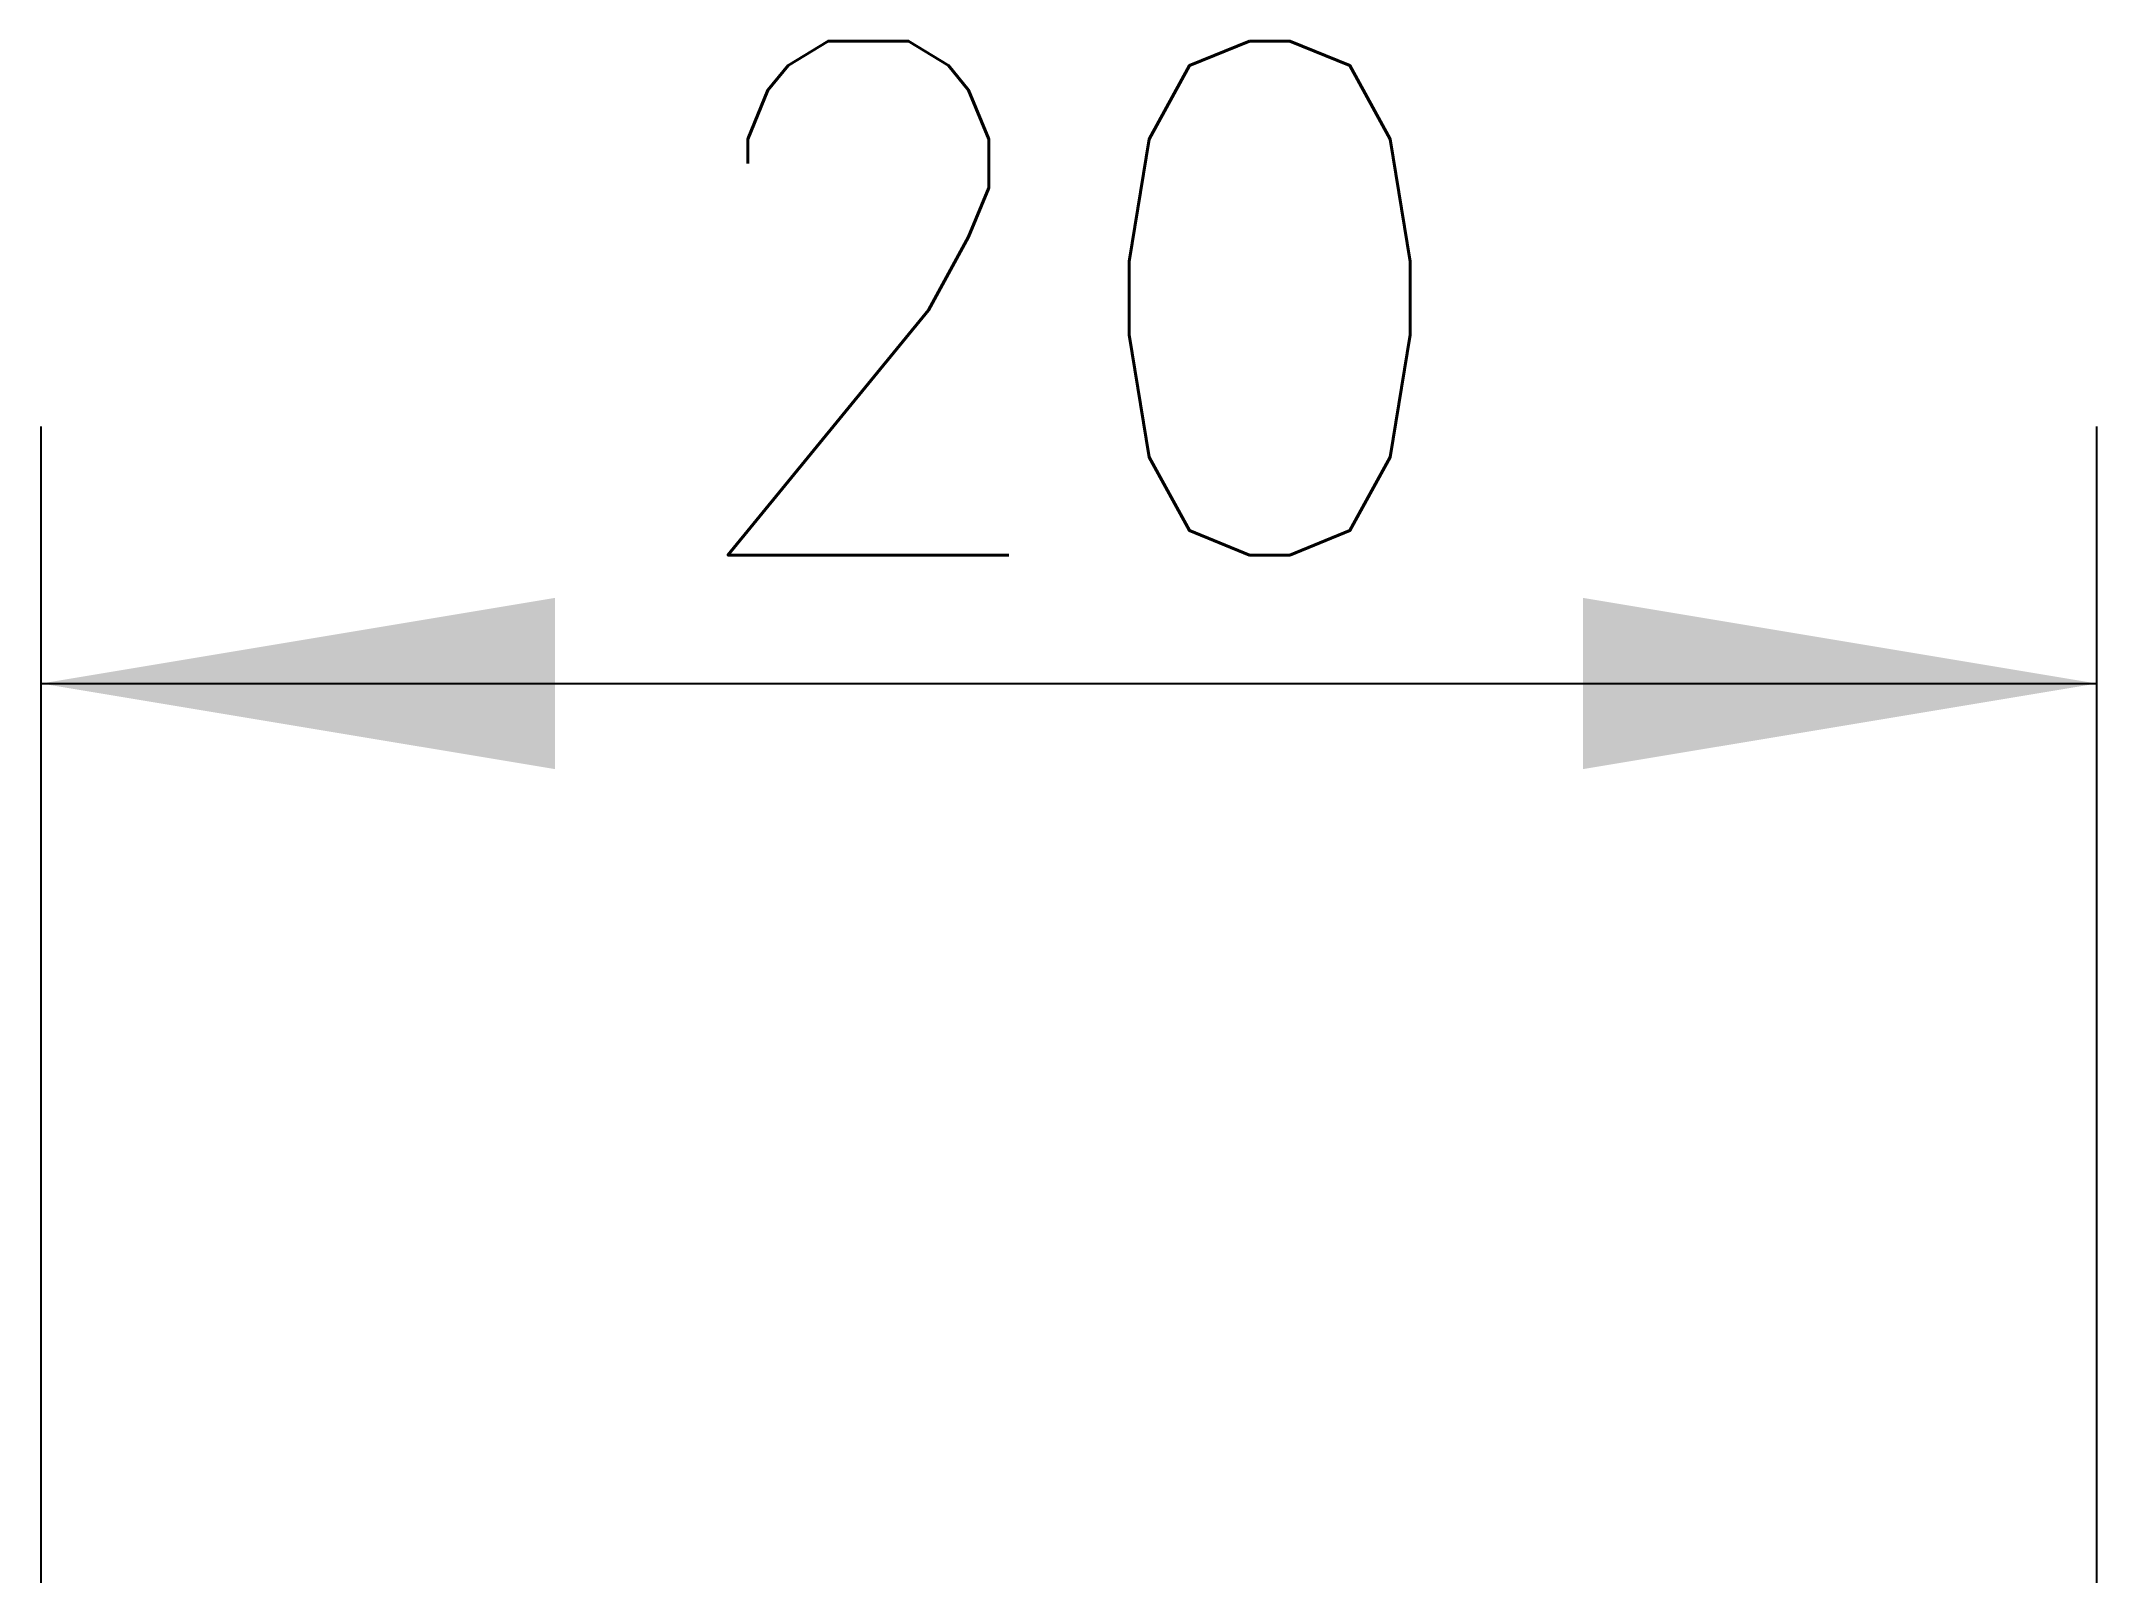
# Model space of a CAD drawing. Header units: millimetres. Extents: x 40 to 60, y 11.2 to 26.2.
import ezdxf

# ---------------------------------------------------------------- set-up
doc = ezdxf.new("R2010")
doc.units = ezdxf.units.MM
doc.layers.get('0').update_dxf_attribs({"lineweight": 25})
doc.styles.add('textstyle11', font='')
doc.styles.get('textstyle11').set_extended_font_data('Standard')

msp = doc.modelspace()

# ---------------------------------------------------------------- linework, layer by layer
for p, q in [((40, 11.25), (40, 22.5)), ((60, 11.25), (60, 22.5)), ((40, 20), (60, 20))]:
    msp.add_line(p, q)
for points in [[(40, 20), (45, 20.833), (45, 19.167)], [(60, 20), (55, 19.167), (55, 20.833)]]:
    msp.add_solid(points)

# ---------------------------------------------------------------- texts
at = {"color": 0, "insert": (50, 23.75), "char_height": 5, "attachment_point": 5, "style": 'textstyle11'}
msp.add_mtext('20', dxfattribs=at)

doc.saveas('drawing.dxf')
